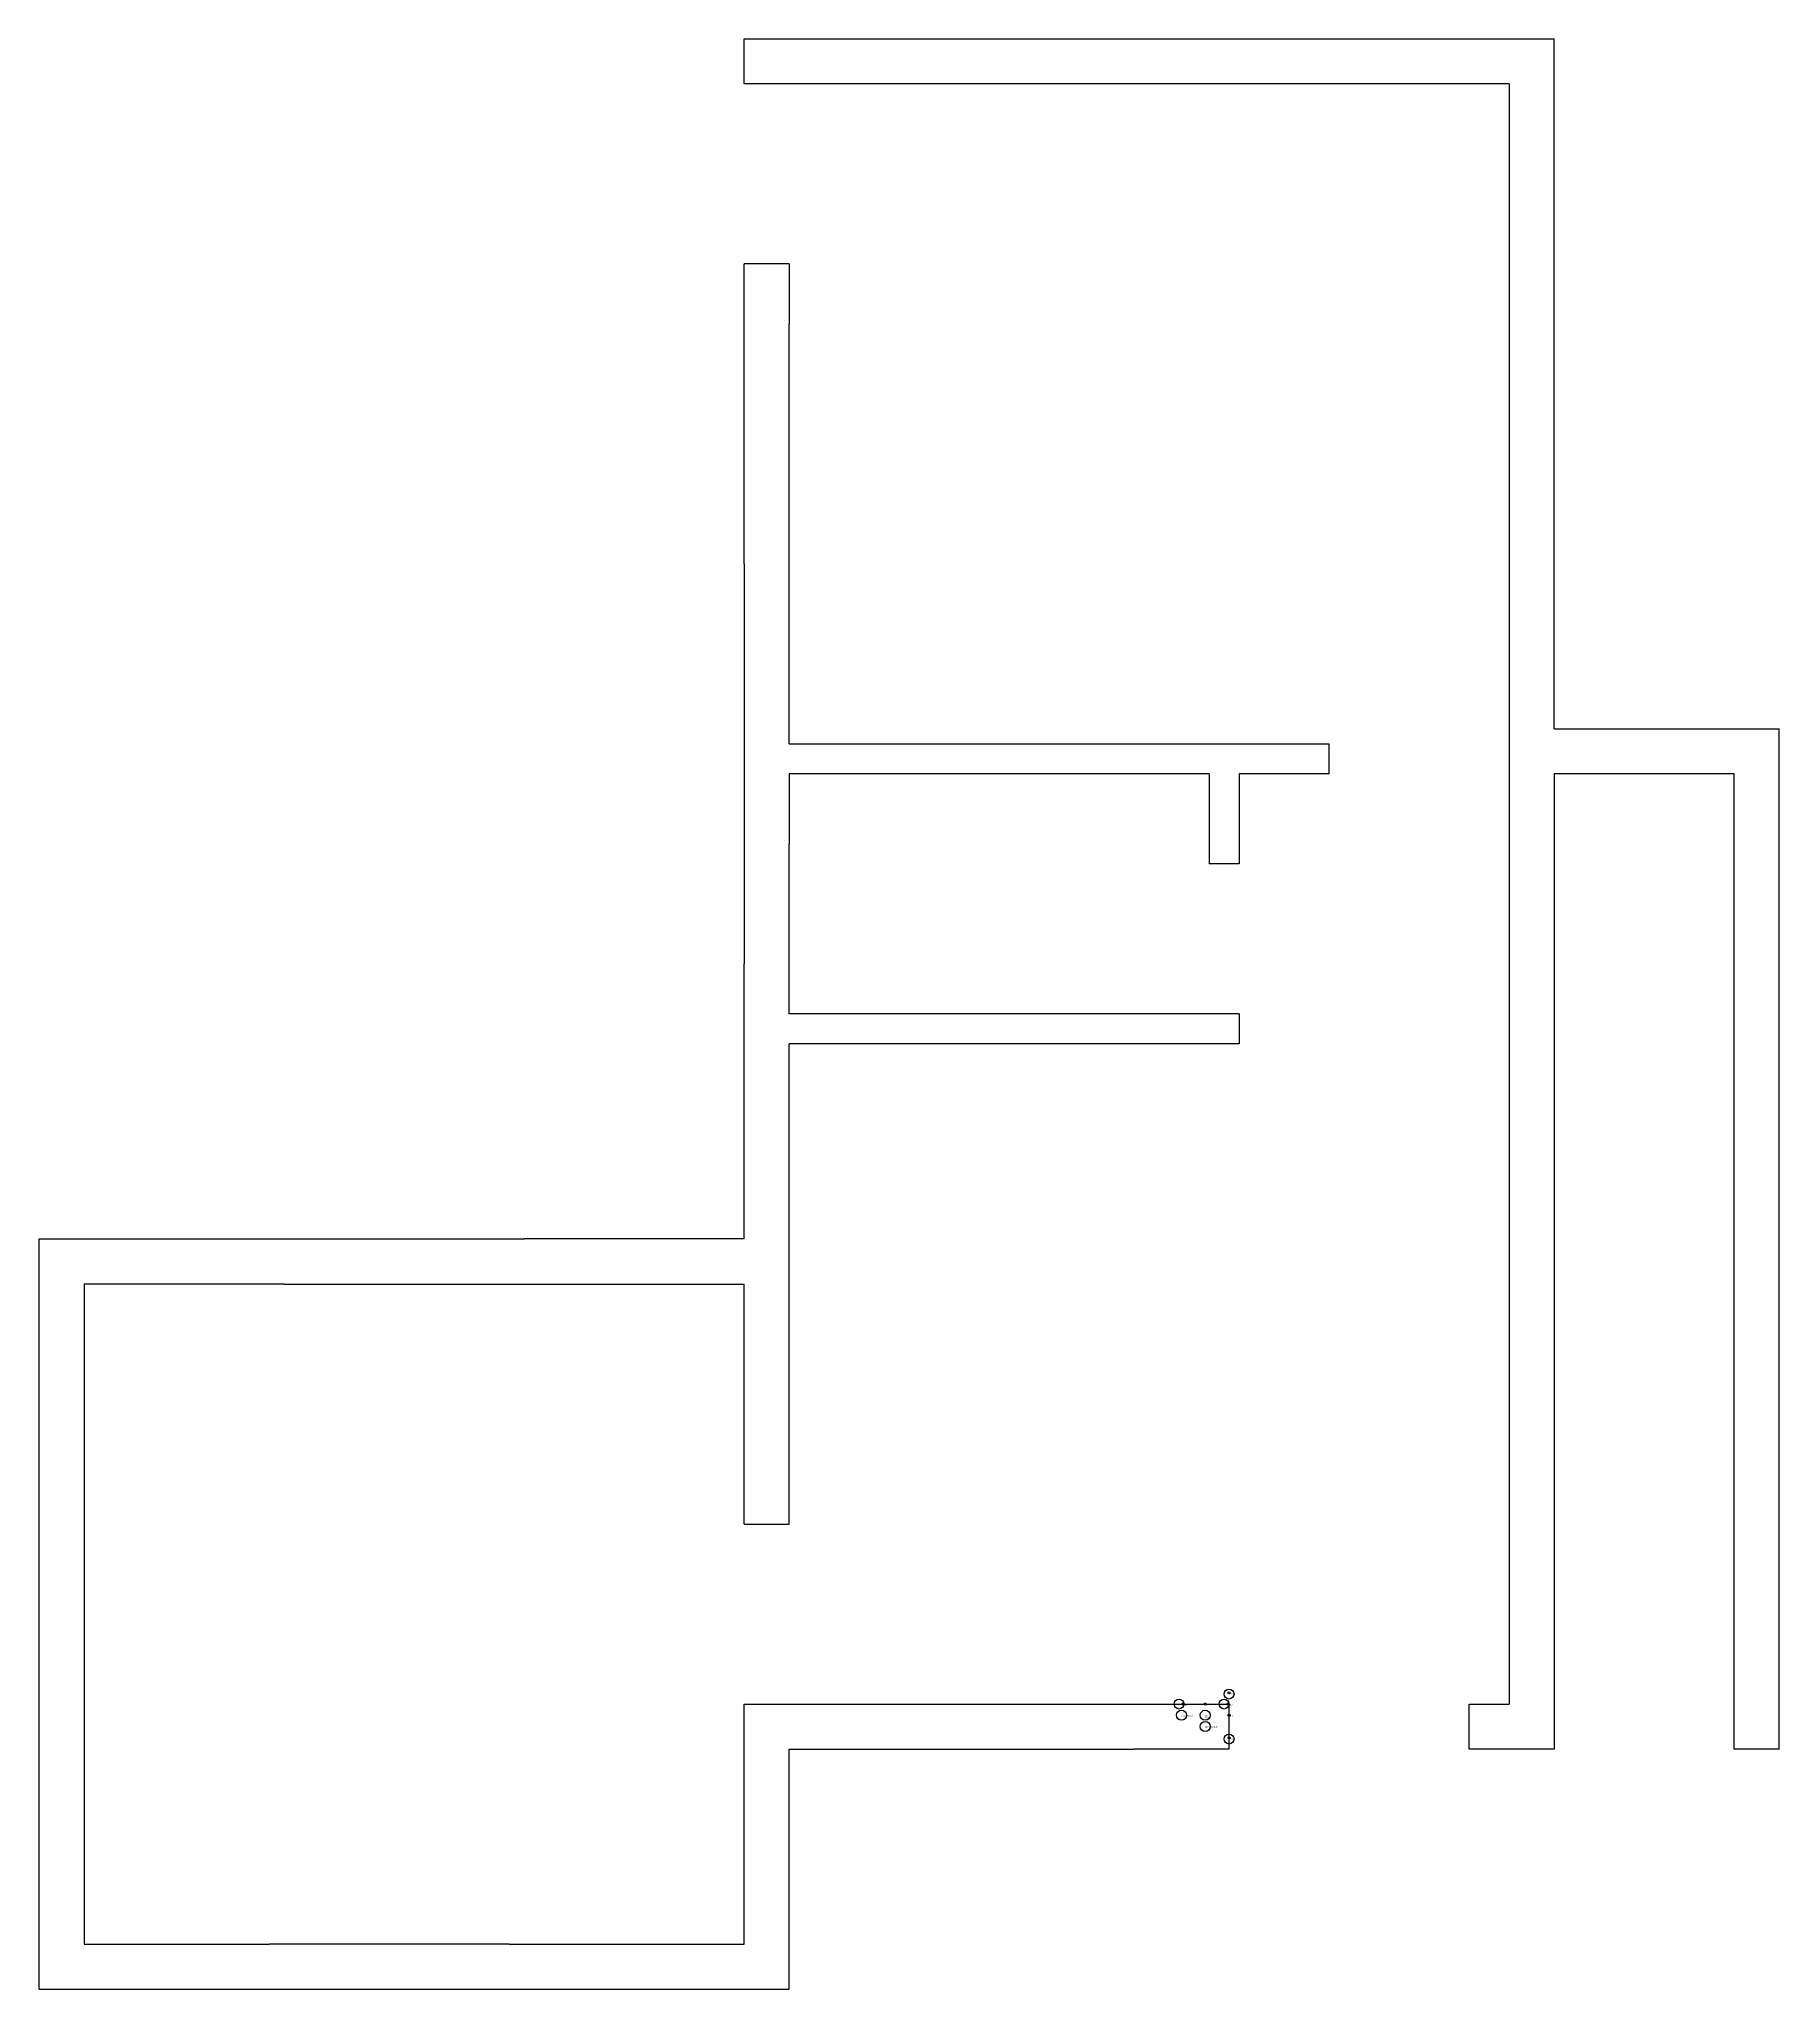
# Model space of a CAD drawing. Header units: metres. Extents: x 264 to 612, y 347 to 737.
import ezdxf

# ---------------------------------------------------------------- set-up
doc = ezdxf.new("R2010")
doc.units = ezdxf.units.M

msp = doc.modelspace()

# ---------------------------------------------------------------- linework, layer by layer
for p, q in [((405, 728), (405, 737)), ((405, 737), (436, 737)), ((436, 737), (520, 737)), ((520, 737), (567, 737)), ((567, 599), (567, 737)), ((436, 728), (405, 728)), ((520, 728), (436, 728)), ((558, 728), (520, 728)), ((558, 728), (558, 404)), ((414, 692), (405, 692)), ((405, 680), (405, 692)), ((414, 692), (414, 680)), ((405, 632), (405, 680)), ((414, 632), (414, 680)), ((405, 632), (405, 576)), ((414, 596), (414, 632)), ((567, 599), (612, 599)), ((612, 395), (612, 599)), ((414, 596), (522, 596)), ((522, 590), (522, 596)), ((498, 590), (414, 590)), ((414, 590), (414, 576)), ((498, 590), (498, 572)), ((522, 590), (504, 590)), ((504, 590), (504, 572)), ((603, 590), (567, 590)), ((567, 590), (567, 395)), ((603, 395), (603, 590)), ((405, 576), (405, 552)), ((414, 552), (414, 576)), ((504, 572), (498, 572)), ((405, 497), (405, 552)), ((414, 542), (414, 552)), ((504, 542), (414, 542)), ((504, 542), (504, 536)), ((504, 536), (414, 536)), ((414, 440), (414, 536)), ((264, 447), (264, 497)), ((264, 497), (313, 497)), ((313, 497), (361, 497)), ((405, 497), (361, 497)), ((313, 488), (273, 488)), ((273, 488), (273, 447)), ((313, 488), (361, 488)), ((361, 488), (405, 488)), ((405, 440), (405, 488)), ((264, 399), (264, 447)), ((273, 447), (273, 399)), ((405, 440), (414, 440)), ((405, 356), (405, 404)), ((405, 404), (435, 404)), ((435, 404), (483, 404)), ((483, 404), (502, 404)), ((502, 395), (502, 404)), ((550, 395), (550, 404)), ((550, 404), (558, 404)), ((264, 347), (264, 399)), ((273, 399), (273, 356)), ((414, 347), (414, 395)), ((414, 395), (435, 395)), ((435, 395), (483, 395)), ((502, 395), (483, 395)), ((567, 395), (550, 395)), ((612, 395), (603, 395)), ((273, 356), (310, 356)), ((358, 356), (310, 356)), ((358, 356), (405, 356)), ((264, 347), (310, 347)), ((310, 347), (358, 347)), ((358, 347), (414, 347))]:
    msp.add_line(p, q)
at = {"color": 3}
for centre in [(502, 406), (492, 404), (501, 404), (502, 397)]:
    msp.add_circle(centre, 1, dxfattribs=at)
at = {"layer": 'debug', "color": 5}
for centre in [(502, 406.25), (492.75, 404), (501.75, 404), (502, 397.25)]:
    msp.add_circle(centre, 0.2, dxfattribs=at)
at = {"layer": 'debug', "color": 4}
for centre in [(492.5, 401.75), (497.25, 401.75), (497.25, 399.5)]:
    msp.add_circle(centre, 1, dxfattribs=at)
at = {"layer": 'debug', "color": 2}
for centre in [(497.25, 404), (502, 401.75)]:
    msp.add_circle(centre, 0.2, dxfattribs=at)

# ---------------------------------------------------------------- texts
at = {"layer": 'debug', "attachment_point": 1}
for s, insert, char_height in [('nlep2', (502, 406.25), 0.3), ('PERPPOINT', (492.5, 401.75), 0.3), ('nlep1', (492.75, 404), 0.3), ('CPP', (497.25, 404), 0.3), ('EL', (497.25, 401.75), 0.5), ('nlep2', (501.75, 404), 0.3), ('CPP', (502, 401.75), 0.3), ('PERPPOINT', (497.25, 399.5), 0.3), ('nlep1', (502, 397.25), 0.3)]:
    msp.add_mtext(s, dxfattribs=dict(at, insert=insert, char_height=char_height))

doc.saveas('drawing.dxf')
